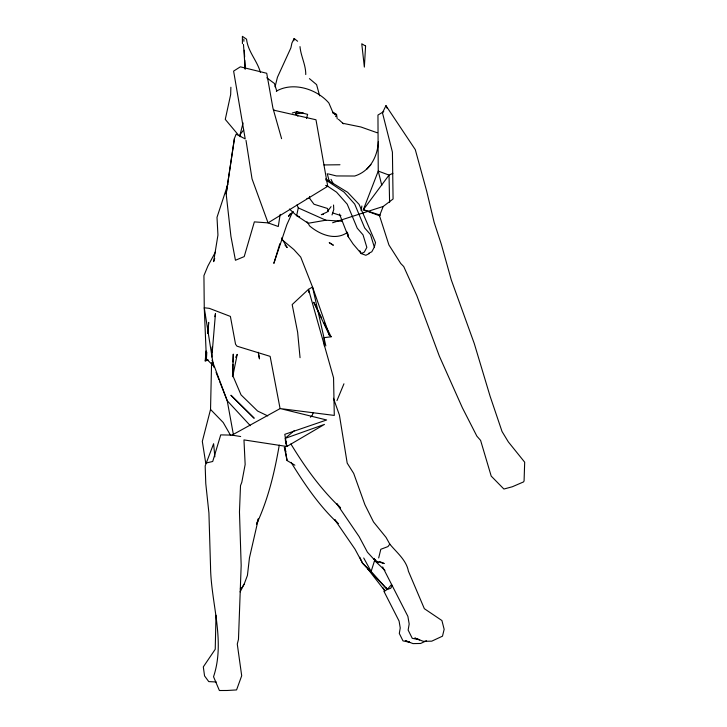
<?xml version="1.0" encoding="UTF-8"?>
<svg xmlns="http://www.w3.org/2000/svg" width="727" height="727" viewBox="0 0 727 727"><rect width="100%" height="100%" fill="white"/><g stroke="black" fill="none" stroke-linecap="round" stroke-linejoin="round"><path stroke-width="1.09" d="M240.664 436.536L232.022 435.119L220.726 434.882L212.72 461.481L205.732 463.108L202.315 441.398L210.539 409.455L211.575 362.582M216.001 615.224L215.228 649.266L203.315 666.886L204.551 675.892L208.749 681.599L216.264 681.99M230.877 87.24L230.668 94.565L225.27 119.392L238.029 134.586M361.864 205.995L361.11 210.703M232.486 376.713L232.922 364.282M233.003 362.019L233.276 354.113L232.685 375.314L241.028 394.87L257.594 411.028L267.745 415.926M211.902 352.577L212.111 347.024M206.813 352.241L206.404 358.874L205.196 360.946L208.422 360.092M207.995 333.429L208.685 322.37L207.686 333.393M211.83 357.012L215.474 313.564L214.874 316.672M205.196 360.946L206.095 351.023M281.594 138.684L272.925 108.114L266.727 73.273L240.346 66.829L233.612 71.101L245.208 138.921L236.121 134.168L234.421 138.475L226.161 193.845L230.922 236.33L235.439 260.257L244.217 256.604L254.359 221.88L268.054 222.871L278.277 226.506L280.186 214.392M226.161 193.845L234.421 138.475M293.826 40.739L294.162 38.495L297.607 41.257M378.349 141.638C377.567 156.805 369.916 171.254 354.703 176.025L336.365 175.934L328.377 173.935M279.259 445.151C274.57 472.277 268.254 499.095 256.531 524.158L258.467 518.524L249.461 557.818L247.425 575.439L244.181 584.099L240.11 591.905M232.885 375.714L237.211 354.385L235.684 357.357M297.043 204.896L298.288 207.913L296.634 215.646L308.184 223.262L309.511 225.833C319.426 234.339 334.793 240.855 346.824 232.831M378.685 557.936L380.803 549.276L387.964 546.586L389.808 544.132L386.055 537.407L373.505 521.941L364.909 504.702L353.695 473.404L347.197 463.135L339.418 415.108L333.448 398.269M275.06 86.849L277.441 77.271L290.891 47.864L291.909 43.075L294.162 38.495M243.063 122.918L240.128 134.486L240.164 136.749M368.725 253.287L371.797 251.778L374.323 247.107L375.514 242.527L359.083 204.378L347.615 192.291L325.678 178.869M306.494 118.437L307.63 114.366L297.061 111.704L292.354 112.976M279.859 243.699L273.852 263.383L286.838 224.688L292.817 211.493M392.244 585.608L390.699 588.288L387.291 589.433L371.124 571.477L374.578 560.553L374.396 558.409M332.03 214.938L333.766 209.558L333.539 205.023M227.896 184.185L217 217.337L217.946 235.066L213.62 261.638L214.729 258.548M313.264 412.591L312.065 415.762L310.374 417.18M379.53 215.765L383.211 206.459L393.08 198.989L392.416 152.107L382.466 112.803L385.955 105.66L415.29 149.635L426.649 191.019L434.119 222.262L441.316 244.208L451.258 279.822L474.268 343.526L490.062 396.133L502.03 431.493L508.355 441.925L524.685 462.199L524.076 480.92L523.558 481.91L512.317 486.763L503.893 489.035L491.198 476.094L480.602 440.398L476.867 436.145L462.363 407.747L439.317 356.066L416.825 295.607L403.721 266.536L400.75 263.501L388.927 244.972L379.53 215.765L363.327 209.73L378.24 171.081L377.958 115.039L383.747 111.604M336.955 400.622L343.944 383.801M335.601 116.638L336.565 114.593L332.884 112.212L335.056 114.73M215.428 252.06L207.895 266.027L203.933 275.606L204.26 307.785L206.404 358.874L213.429 365.817L214.038 367.362M244.181 584.099L242 587.543L240.273 588.888M290.264 213.656L288.483 216.41L293.135 211.766M297.061 111.704L295.416 114.048L297.906 116.156M331.039 206.659L327.005 212.13L321.298 214.656L323.497 214.401M243.663 129.969L240.128 134.486L240.664 136.531M391.68 584.408L387.291 589.433L384.892 590.878L368.144 569.332L362.519 563.161L354.994 549.139L334.602 519.46L338.2 523.594C319.162 505.856 304.677 484.355 291.082 462.372M366.517 169.446L370.952 164.62M286.393 445.951L284.902 447.587L287.083 460.554L294.889 465.198M294.326 430.638L285.029 438.426L324.46 424.404L286.856 446.487L243.972 439.908L245.153 464.498L241.8 482.31L240.51 485.591L239.465 511.917L241.173 565.424L238.474 639.387L237.275 644.067L241.7 675.765L236.566 689.932L227.078 690.486L219.4 690.523L213.538 676.737C225.579 640.769 210.885 603.092 210.53 566.506L208.922 512.998L205.777 483.582L205.178 465.925L213.611 443.706L214.865 456.81M276.333 91.157C293.054 81.588 316.627 88.839 328.877 103.007L333.366 113.53M273.397 109.432L274.715 110.386L315.981 119.764L327.723 186.294L268.054 222.871L252.033 178.86L246.008 140.393M232.022 435.119L280.086 408.61L270.135 356.357L236.984 346.179L235.539 344.207L230.395 316.418L209.258 308.33L204.26 307.785L213.429 365.817M369.371 253.532L365.835 255.277L361.264 253.587L353.104 243.999L348.442 236.975L339.473 213.992M426.44 640.769L420.633 643.468L413.018 643.604L405.284 640.669L409.728 642.25L403.003 640.896L399.305 633.462L400.241 627.964L399.087 621.067L383.829 591.115M392.889 173.326L389.027 175.089L363.327 209.73L380.357 215.183M300.451 112.403L295.416 114.048L303.059 112.749M383.211 206.459L332.593 222.762M342.026 221.217L325.878 220.208L308.184 223.262L306.985 221.735M324.169 322.961L331.139 336.774L324.133 337.646L324.396 346.125M306.948 198.453L309.638 198.407L314.009 204.251L327.568 208.485L328.195 211.63M323.988 164.947L339.972 164.756M342.59 123.254L360.883 126.98L377.24 132.768M332.712 212.956L340.918 215.565M299.624 216.782L296.634 215.646L289.437 209.022M325.651 185.421L327.723 186.294M290.891 443.952C304.958 467.143 320.78 489.207 340.563 507.919L336.546 503.438L359.12 536.599L367.426 552.202L373.669 559.027L375.586 559.845M379.43 561.48L384.238 563.525L376.968 561.398L373.669 559.027M298.288 207.913L325.878 220.208M333.457 113.167L336.565 114.593L337.255 118.946M333.093 112.849L336.565 114.593M378.258 562.643L374.578 560.553L384.956 570.386M325.769 179.932L343.998 192.064L354.676 204.033L364.709 227.987L370.516 234.621L374.323 247.107M326.568 185.485L336.574 192.182L347.233 204.187L357.248 228.214L363.037 234.866L366.844 247.389L364.327 252.069L361.264 253.587L359.801 250.751M386.164 587.534L387.291 589.433L368.144 569.332L371.124 571.477L363.718 557.982M266.773 77.798L274.433 83.496L276.76 91.075M281.694 239.392L293.89 249.579L300.724 257.094L312.537 287.047L329.413 335.265L331.139 336.774M309.42 78.616L316.59 84.632L319.635 95.81M368.144 569.332L371.406 572.149M338.473 119.292L343.417 123.817M371.124 571.477L362.519 563.161L359.774 557.255M210.539 409.455L223.216 422.505L230.459 435.164M250.324 425.686L227.224 400.722L219.799 381.866M284.984 245.117L287.21 247.571L281.422 237.947M389.808 544.132C396.542 552.402 406.411 560.09 408.392 571.158L424.341 608.681L441.916 620.54L444.152 629.346L442.489 636.17L431.738 641.169L423.296 641.323L414.79 638.052L419.652 639.815L412.254 638.315L408.138 630.073L409.183 623.993L407.883 616.369L382.629 566.924M383.174 587.979L384.892 590.878M331.003 179.351L332.939 183.149M321.688 318.026L313.728 302.241L329.413 335.265M385.955 105.66L387.191 108.405M216.092 372.433L218.972 379.767M285.911 451.44L284.321 447.296L287.083 460.554M212.039 360.274L227.224 400.722L233.494 435.173M260.393 72.318C257.167 60.605 247.907 51.644 246.553 39.185L242.391 36.35L242.418 43.675M346.924 231.913L348.442 236.975L347.497 232.658M327.223 173.608L329.195 180.923M381.775 185.34L378.24 171.081L389.027 175.089L389.599 202.351M285.375 440.462L286.856 446.487L284.793 434.328L326.632 419.979L280.249 408.574L334.293 415.426L333.557 377.813L308.502 289.328L312.537 287.047L325.832 345.898M285.257 439.435L286.856 446.487M305.758 74.554C305.876 64.839 300.842 56.224 299.997 46.61M258.63 354.422L259.494 358.884L258.221 352.25M308.902 292.563L308.502 289.328L292.172 304.577L297.643 332.294L300.051 357.693M243.481 44.438L245.181 69.174L244.781 60.25M309.52 196.408L309.638 198.407M243.809 39.076L243.908 41.303M244.317 50.227L244.626 56.915M365.581 46.055L364.354 67.093L361.764 43.784L365.581 46.055M329.313 242.682L333.202 245.126L329.313 242.682M254.05 418.107L231.032 395.324L254.05 418.107"/></g></svg>
